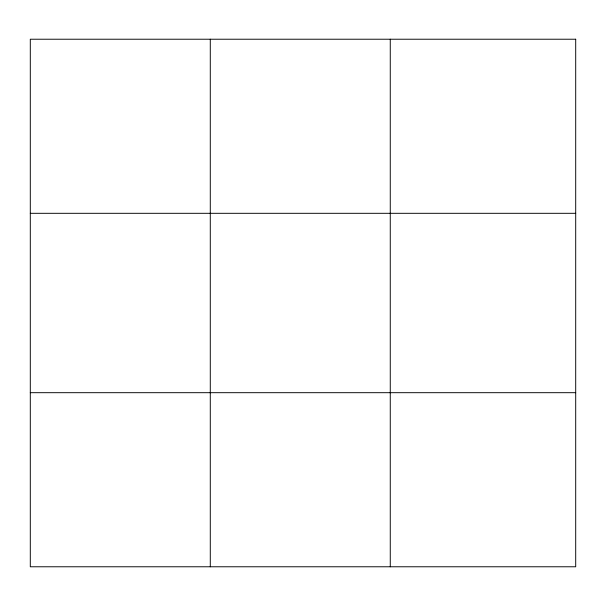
<?xml version="1.0" encoding="UTF-8"?>
<svg xmlns="http://www.w3.org/2000/svg" width="606" height="606" viewBox="0 0 606 606"><rect width="100%" height="100%" fill="white"/><g stroke="black" fill="none" stroke-linecap="round" stroke-linejoin="round"><path stroke-width="0.91" d="M210.282 566.777L210.282 39.223M390.264 566.777L390.264 39.223M30.3 213.312L575.7 213.312M30.3 392.688L575.7 392.688M575.7 39.223L575.7 566.777L30.3 566.777L30.3 39.223L575.7 39.223"/></g></svg>
